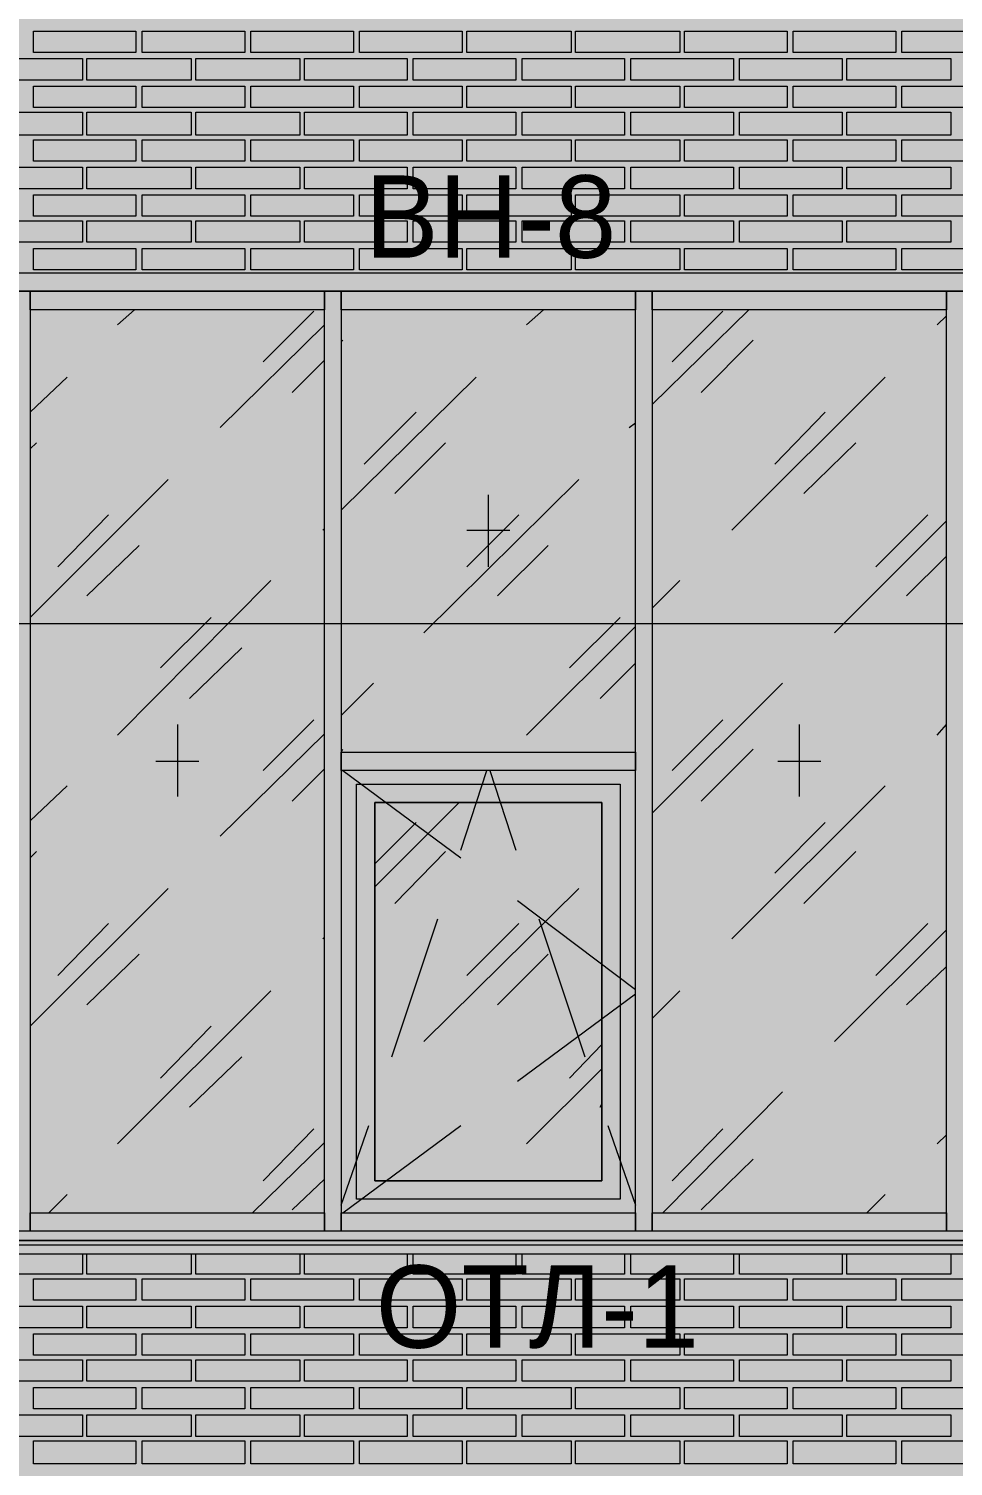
# Model space of a CAD drawing. Header units: millimetres. Extents: x -28928 to 100580, y -22867 to 36490.
# Drawn here: x 55806 to 58359, y 20492 to 24464 of the extents above; entities that cross this region are included whole.
import ezdxf

# ---------------------------------------------------------------- set-up
doc = ezdxf.new("R2010")
doc.units = ezdxf.units.MM
doc.layers.add('PDF _Геометрия', color=7, linetype='Continuous', true_color=0x8f8e8d)
doc.layers.add('PDF _Сплошная заливка', color=7, linetype='Continuous', true_color=0xffffff)
doc.layers.add('PDF _Текст', color=7, linetype='Continuous')

msp = doc.modelspace()

# ---------------------------------------------------------------- hatches: boundary and pattern name
at = {"layer": 'PDF _Сплошная заливка', "true_color": 0xdcd6cf, "transparency": 33554559}
msp.add_hatch(color=254, dxfattribs=at).paths.add_polyline_path([(64868.36313073177, 16343.3513880535), (64868.36313073177, 19592.5821572843), (66268.74774611638, 19592.5821572843), (66268.74774611638, 16343.3513880535), (82239.90159227041, 16343.3513880535), (82239.90159227041, 30089.12061882288), (52662.5938999624, 30089.12061882288), (52662.5938999624, 16343.3513880535), (62173.36313073173, 16343.3513880535), (62173.36313073173, 19592.5821572843), (64271.8246691933, 19592.5821572843), (64271.8246691933, 16343.3513880535)])

# ---------------------------------------------------------------- linework, layer by layer
at = {"layer": 'PDF _Геометрия', "lineweight": 9}
for points in [[(56102.20928457784, 24398.73600343821), (55962.59389996245, 24398.73600343821), (55818.74774611628, 24398.73600343821), (55818.74774611628, 24457.96677266898), (55962.59389996245, 24457.96677266898), (56102.20928457784, 24457.96677266898)], [(56402.59389996245, 24398.73600343821), (56258.74774611628, 24398.73600343821), (56119.13236150089, 24398.73600343821), (56119.13236150089, 24457.96677266898), (56258.74774611628, 24457.96677266898), (56402.59389996245, 24457.96677266898)], [(56702.97851534704, 24398.73600343821), (56559.13236150092, 24398.73600343821), (56419.51697688553, 24398.73600343821), (56419.51697688553, 24457.96677266898), (56559.13236150092, 24457.96677266898), (56702.97851534704, 24457.96677266898)], [(57003.3631307317, 24398.73600343821), (56859.51697688553, 24398.73600343821), (56719.90159227014, 24398.73600343821), (56719.90159227014, 24457.96677266898), (56859.51697688553, 24457.96677266898), (57003.3631307317, 24457.96677266898)], [(57303.74774611631, 24398.73600343821), (57159.90159227014, 24398.73600343821), (57016.05543842399, 24398.73600343821), (57016.05543842399, 24457.96677266898), (57159.90159227014, 24457.96677266898), (57303.74774611631, 24457.96677266898)], [(57604.1323615009, 24398.73600343821), (57460.28620765478, 24398.73600343821), (57316.4400538086, 24398.73600343821), (57316.4400538086, 24457.96677266898), (57460.28620765478, 24457.96677266898), (57604.1323615009, 24457.96677266898)], [(57900.28620765478, 24398.73600343821), (57760.67082303939, 24398.73600343821), (57616.82466919321, 24398.73600343821), (57616.82466919321, 24457.96677266898), (57760.67082303939, 24457.96677266898), (57900.28620765478, 24457.96677266898)], [(58200.67082303937, 24398.73600343821), (58061.05543842399, 24398.73600343821), (57917.20928457785, 24398.73600343821), (57917.20928457785, 24457.96677266898), (58061.05543842399, 24457.96677266898), (58200.67082303937, 24457.96677266898)], [(58501.05543842402, 24398.73600343821), (58361.44005380863, 24398.73600343821), (58217.59389996246, 24398.73600343821), (58217.59389996246, 24457.96677266898), (58361.44005380863, 24457.96677266898), (58501.05543842402, 24457.96677266898)], [(55954.13236150089, 24381.81292651513), (55954.13236150089, 24322.58215728436), (55670.67082303937, 24322.58215728436), (55670.67082303937, 24381.81292651513)], [(56254.51697688553, 24381.81292651513), (56254.51697688553, 24322.58215728436), (55966.8246691932, 24322.58215728436), (55966.8246691932, 24381.81292651513)], [(56554.90159227014, 24381.81292651513), (56554.90159227014, 24322.58215728436), (56267.20928457784, 24322.58215728436), (56267.20928457784, 24381.81292651513)], [(56851.05543842399, 24381.81292651513), (56851.05543842399, 24322.58215728436), (56567.59389996245, 24322.58215728436), (56567.59389996245, 24381.81292651513)], [(57151.4400538086, 24381.81292651513), (57151.4400538086, 24322.58215728436), (56867.97851534706, 24322.58215728436), (56867.97851534706, 24381.81292651513)], [(57451.82466919321, 24381.81292651513), (57451.82466919321, 24322.58215728436), (57168.3631307317, 24322.58215728436), (57168.3631307317, 24381.81292651513)], [(57752.20928457785, 24381.81292651513), (57752.20928457785, 24322.58215728436), (57468.74774611631, 24322.58215728436), (57468.74774611631, 24381.81292651513)], [(58052.59389996246, 24381.81292651513), (58052.59389996246, 24322.58215728436), (57769.1323615009, 24322.58215728436), (57769.1323615009, 24381.81292651513)], [(58352.97851534707, 24381.81292651513), (58352.97851534707, 24322.58215728436), (58065.28620765478, 24322.58215728436), (58065.28620765478, 24381.81292651513)], [(56102.20928457784, 24246.42831113052), (55962.59389996245, 24246.42831113052), (55818.74774611628, 24246.42831113052), (55818.74774611628, 24305.65908036129), (55962.59389996245, 24305.65908036129), (56102.20928457784, 24305.65908036129)], [(56402.59389996245, 24246.42831113052), (56258.74774611628, 24246.42831113052), (56119.13236150089, 24246.42831113052), (56119.13236150089, 24305.65908036129), (56258.74774611628, 24305.65908036129), (56402.59389996245, 24305.65908036129)], [(56702.97851534704, 24246.42831113052), (56559.13236150092, 24246.42831113052), (56419.51697688553, 24246.42831113052), (56419.51697688553, 24305.65908036129), (56559.13236150092, 24305.65908036129), (56702.97851534704, 24305.65908036129)], [(57003.3631307317, 24246.42831113052), (56859.51697688553, 24246.42831113052), (56719.90159227014, 24246.42831113052), (56719.90159227014, 24305.65908036129), (56859.51697688553, 24305.65908036129), (57003.3631307317, 24305.65908036129)], [(57303.74774611631, 24246.42831113052), (57159.90159227014, 24246.42831113052), (57016.05543842399, 24246.42831113052), (57016.05543842399, 24305.65908036129), (57159.90159227014, 24305.65908036129), (57303.74774611631, 24305.65908036129)], [(57604.1323615009, 24246.42831113052), (57460.28620765478, 24246.42831113052), (57316.4400538086, 24246.42831113052), (57316.4400538086, 24305.65908036129), (57460.28620765478, 24305.65908036129), (57604.1323615009, 24305.65908036129)], [(57900.28620765478, 24246.42831113052), (57760.67082303939, 24246.42831113052), (57616.82466919321, 24246.42831113052), (57616.82466919321, 24305.65908036129), (57760.67082303939, 24305.65908036129), (57900.28620765478, 24305.65908036129)], [(58200.67082303937, 24246.42831113052), (58061.05543842399, 24246.42831113052), (57917.20928457785, 24246.42831113052), (57917.20928457785, 24305.65908036129), (58061.05543842399, 24305.65908036129), (58200.67082303937, 24305.65908036129)], [(58501.05543842402, 24246.42831113052), (58361.44005380863, 24246.42831113052), (58217.59389996246, 24246.42831113052), (58217.59389996246, 24305.65908036129), (58361.44005380863, 24305.65908036129), (58501.05543842402, 24305.65908036129)], [(55954.13236150089, 24233.7360034382), (55954.13236150089, 24170.27446497666), (55670.67082303937, 24170.27446497666), (55670.67082303937, 24233.7360034382)], [(56254.51697688553, 24233.7360034382), (56254.51697688553, 24170.27446497666), (55966.8246691932, 24170.27446497666), (55966.8246691932, 24233.7360034382)], [(56554.90159227014, 24233.7360034382), (56554.90159227014, 24170.27446497666), (56267.20928457784, 24170.27446497666), (56267.20928457784, 24233.7360034382)], [(56851.05543842399, 24233.7360034382), (56851.05543842399, 24170.27446497666), (56567.59389996245, 24170.27446497666), (56567.59389996245, 24233.7360034382)], [(57151.4400538086, 24233.7360034382), (57151.4400538086, 24170.27446497666), (56867.97851534706, 24170.27446497666), (56867.97851534706, 24233.7360034382)], [(57451.82466919321, 24233.7360034382), (57451.82466919321, 24170.27446497666), (57168.3631307317, 24170.27446497666), (57168.3631307317, 24233.7360034382)], [(57752.20928457785, 24233.7360034382), (57752.20928457785, 24170.27446497666), (57468.74774611631, 24170.27446497666), (57468.74774611631, 24233.7360034382)], [(58052.59389996246, 24233.7360034382), (58052.59389996246, 24170.27446497666), (57769.1323615009, 24170.27446497666), (57769.1323615009, 24233.7360034382)], [(58352.97851534707, 24233.7360034382), (58352.97851534707, 24170.27446497666), (58065.28620765478, 24170.27446497666), (58065.28620765478, 24233.7360034382)], [(56102.20928457784, 24098.35138805358), (55962.59389996245, 24098.35138805358), (55818.74774611628, 24098.35138805358), (55818.74774611628, 24157.58215728436), (55962.59389996245, 24157.58215728436), (56102.20928457784, 24157.58215728436)], [(56402.59389996245, 24098.35138805358), (56258.74774611628, 24098.35138805358), (56119.13236150089, 24098.35138805358), (56119.13236150089, 24157.58215728436), (56258.74774611628, 24157.58215728436), (56402.59389996245, 24157.58215728436)], [(56702.97851534704, 24098.35138805358), (56559.13236150092, 24098.35138805358), (56419.51697688553, 24098.35138805358), (56419.51697688553, 24157.58215728436), (56559.13236150092, 24157.58215728436), (56702.97851534704, 24157.58215728436)], [(57003.3631307317, 24098.35138805358), (56859.51697688553, 24098.35138805358), (56719.90159227014, 24098.35138805358), (56719.90159227014, 24157.58215728436), (56859.51697688553, 24157.58215728436), (57003.3631307317, 24157.58215728436)], [(57303.74774611631, 24098.35138805358), (57159.90159227014, 24098.35138805358), (57016.05543842399, 24098.35138805358), (57016.05543842399, 24157.58215728436), (57159.90159227014, 24157.58215728436), (57303.74774611631, 24157.58215728436)], [(57604.1323615009, 24098.35138805358), (57460.28620765478, 24098.35138805358), (57316.4400538086, 24098.35138805358), (57316.4400538086, 24157.58215728436), (57460.28620765478, 24157.58215728436), (57604.1323615009, 24157.58215728436)], [(57900.28620765478, 24098.35138805358), (57760.67082303939, 24098.35138805358), (57616.82466919321, 24098.35138805358), (57616.82466919321, 24157.58215728436), (57760.67082303939, 24157.58215728436), (57900.28620765478, 24157.58215728436)], [(58200.67082303937, 24098.35138805358), (58061.05543842399, 24098.35138805358), (57917.20928457785, 24098.35138805358), (57917.20928457785, 24157.58215728436), (58061.05543842399, 24157.58215728436), (58200.67082303937, 24157.58215728436)], [(58501.05543842402, 24098.35138805358), (58361.44005380863, 24098.35138805358), (58217.59389996246, 24098.35138805358), (58217.59389996246, 24157.58215728436), (58361.44005380863, 24157.58215728436), (58501.05543842402, 24157.58215728436)], [(55954.13236150089, 24081.42831113051), (55954.13236150089, 24022.19754189974), (55670.67082303937, 24022.19754189974), (55670.67082303937, 24081.42831113051)], [(56254.51697688553, 24081.42831113051), (56254.51697688553, 24022.19754189974), (55966.8246691932, 24022.19754189974), (55966.8246691932, 24081.42831113051)], [(56554.90159227014, 24081.42831113051), (56554.90159227014, 24022.19754189974), (56267.20928457784, 24022.19754189974), (56267.20928457784, 24081.42831113051)], [(56851.05543842399, 24081.42831113051), (56851.05543842399, 24022.19754189974), (56567.59389996245, 24022.19754189974), (56567.59389996245, 24081.42831113051)], [(57151.4400538086, 24081.42831113051), (57151.4400538086, 24022.19754189974), (56867.97851534706, 24022.19754189974), (56867.97851534706, 24081.42831113051)], [(57451.82466919321, 24081.42831113051), (57451.82466919321, 24022.19754189974), (57168.3631307317, 24022.19754189974), (57168.3631307317, 24081.42831113051)], [(57752.20928457785, 24081.42831113051), (57752.20928457785, 24022.19754189974), (57468.74774611631, 24022.19754189974), (57468.74774611631, 24081.42831113051)], [(58052.59389996246, 24081.42831113051), (58052.59389996246, 24022.19754189974), (57769.1323615009, 24022.19754189974), (57769.1323615009, 24081.42831113051)], [(58352.97851534707, 24081.42831113051), (58352.97851534707, 24022.19754189974), (58065.28620765478, 24022.19754189974), (58065.28620765478, 24081.42831113051)], [(56102.20928457784, 23946.04369574589), (55962.59389996245, 23946.04369574589), (55818.74774611628, 23946.04369574589), (55818.74774611628, 24005.27446497666), (55962.59389996245, 24005.27446497666), (56102.20928457784, 24005.27446497666)], [(56402.59389996245, 23946.04369574589), (56258.74774611628, 23946.04369574589), (56119.13236150089, 23946.04369574589), (56119.13236150089, 24005.27446497666), (56258.74774611628, 24005.27446497666), (56402.59389996245, 24005.27446497666)], [(56702.97851534704, 23946.04369574589), (56559.13236150092, 23946.04369574589), (56419.51697688553, 23946.04369574589), (56419.51697688553, 24005.27446497666), (56559.13236150092, 24005.27446497666), (56702.97851534704, 24005.27446497666)], [(57003.3631307317, 23946.04369574589), (56859.51697688553, 23946.04369574589), (56719.90159227014, 23946.04369574589), (56719.90159227014, 24005.27446497666), (56859.51697688553, 24005.27446497666), (57003.3631307317, 24005.27446497666)], [(57303.74774611631, 23946.04369574589), (57159.90159227014, 23946.04369574589), (57016.05543842399, 23946.04369574589), (57016.05543842399, 24005.27446497666), (57159.90159227014, 24005.27446497666), (57303.74774611631, 24005.27446497666)], [(57604.1323615009, 23946.04369574589), (57460.28620765478, 23946.04369574589), (57316.4400538086, 23946.04369574589), (57316.4400538086, 24005.27446497666), (57460.28620765478, 24005.27446497666), (57604.1323615009, 24005.27446497666)], [(57900.28620765478, 23946.04369574589), (57760.67082303939, 23946.04369574589), (57616.82466919321, 23946.04369574589), (57616.82466919321, 24005.27446497666), (57760.67082303939, 24005.27446497666), (57900.28620765478, 24005.27446497666)], [(58200.67082303937, 23946.04369574589), (58061.05543842399, 23946.04369574589), (57917.20928457785, 23946.04369574589), (57917.20928457785, 24005.27446497666), (58061.05543842399, 24005.27446497666), (58200.67082303937, 24005.27446497666)], [(58501.05543842402, 23946.04369574589), (58361.44005380863, 23946.04369574589), (58217.59389996246, 23946.04369574589), (58217.59389996246, 24005.27446497666), (58361.44005380863, 24005.27446497666), (58501.05543842402, 24005.27446497666)], [(55954.13236150089, 23933.35138805358), (55954.13236150089, 23874.12061882282), (55670.67082303937, 23874.12061882282), (55670.67082303937, 23933.35138805358)], [(56254.51697688553, 23933.35138805358), (56254.51697688553, 23874.12061882282), (55966.8246691932, 23874.12061882282), (55966.8246691932, 23933.35138805358)], [(56554.90159227014, 23933.35138805358), (56554.90159227014, 23874.12061882282), (56267.20928457784, 23874.12061882282), (56267.20928457784, 23933.35138805358)], [(56851.05543842399, 23933.35138805358), (56851.05543842399, 23874.12061882282), (56567.59389996245, 23874.12061882282), (56567.59389996245, 23933.35138805358)], [(57151.4400538086, 23933.35138805358), (57151.4400538086, 23874.12061882282), (56867.97851534706, 23874.12061882282), (56867.97851534706, 23933.35138805358)], [(57451.82466919321, 23933.35138805358), (57451.82466919321, 23874.12061882282), (57168.3631307317, 23874.12061882282), (57168.3631307317, 23933.35138805358)], [(57752.20928457785, 23933.35138805358), (57752.20928457785, 23874.12061882282), (57468.74774611631, 23874.12061882282), (57468.74774611631, 23933.35138805358)], [(58052.59389996246, 23933.35138805358), (58052.59389996246, 23874.12061882282), (57769.1323615009, 23874.12061882282), (57769.1323615009, 23933.35138805358)], [(58352.97851534707, 23933.35138805358), (58352.97851534707, 23874.12061882282), (58065.28620765478, 23874.12061882282), (58065.28620765478, 23933.35138805358)], [(56102.20928457784, 23797.96677266898), (55962.59389996245, 23797.96677266898), (55818.74774611628, 23797.96677266898), (55818.74774611628, 23857.19754189974), (55962.59389996245, 23857.19754189974), (56102.20928457784, 23857.19754189974)], [(56402.59389996245, 23797.96677266898), (56258.74774611628, 23797.96677266898), (56119.13236150089, 23797.96677266898), (56119.13236150089, 23857.19754189974), (56258.74774611628, 23857.19754189974), (56402.59389996245, 23857.19754189974)], [(56702.97851534704, 23797.96677266898), (56559.13236150092, 23797.96677266898), (56419.51697688553, 23797.96677266898), (56419.51697688553, 23857.19754189974), (56559.13236150092, 23857.19754189974), (56702.97851534704, 23857.19754189974)], [(57003.3631307317, 23797.96677266898), (56859.51697688553, 23797.96677266898), (56719.90159227014, 23797.96677266898), (56719.90159227014, 23857.19754189974), (56859.51697688553, 23857.19754189974), (57003.3631307317, 23857.19754189974)], [(57303.74774611631, 23797.96677266898), (57159.90159227014, 23797.96677266898), (57016.05543842399, 23797.96677266898), (57016.05543842399, 23857.19754189974), (57159.90159227014, 23857.19754189974), (57303.74774611631, 23857.19754189974)], [(57604.1323615009, 23797.96677266898), (57460.28620765478, 23797.96677266898), (57316.4400538086, 23797.96677266898), (57316.4400538086, 23857.19754189974), (57460.28620765478, 23857.19754189974), (57604.1323615009, 23857.19754189974)], [(57900.28620765478, 23797.96677266898), (57760.67082303939, 23797.96677266898), (57616.82466919321, 23797.96677266898), (57616.82466919321, 23857.19754189974), (57760.67082303939, 23857.19754189974), (57900.28620765478, 23857.19754189974)], [(58200.67082303937, 23797.96677266898), (58061.05543842399, 23797.96677266898), (57917.20928457785, 23797.96677266898), (57917.20928457785, 23857.19754189974), (58061.05543842399, 23857.19754189974), (58200.67082303937, 23857.19754189974)], [(58501.05543842402, 23797.96677266898), (58361.44005380863, 23797.96677266898), (58217.59389996246, 23797.96677266898), (58217.59389996246, 23857.19754189974), (58361.44005380863, 23857.19754189974), (58501.05543842402, 23857.19754189974)], [(56102.20928457784, 20950.65908036124), (55962.59389996245, 20950.65908036124), (55818.74774611628, 20950.65908036124), (55818.74774611628, 21009.88984959201), (55962.59389996245, 21009.88984959201), (56102.20928457784, 21009.88984959201)], [(56402.59389996245, 20950.65908036124), (56258.74774611628, 20950.65908036124), (56119.13236150089, 20950.65908036124), (56119.13236150089, 21009.88984959201), (56258.74774611628, 21009.88984959201), (56402.59389996245, 21009.88984959201)], [(56702.97851534704, 20950.65908036124), (56559.13236150092, 20950.65908036124), (56419.51697688553, 20950.65908036124), (56419.51697688553, 21009.88984959201), (56559.13236150092, 21009.88984959201), (56702.97851534704, 21009.88984959201)], [(57003.3631307317, 20950.65908036124), (56859.51697688553, 20950.65908036124), (56719.90159227014, 20950.65908036124), (56719.90159227014, 21009.88984959201), (56859.51697688553, 21009.88984959201), (57003.3631307317, 21009.88984959201)], [(57303.74774611631, 20950.65908036124), (57159.90159227014, 20950.65908036124), (57016.05543842399, 20950.65908036124), (57016.05543842399, 21009.88984959201), (57159.90159227014, 21009.88984959201), (57303.74774611631, 21009.88984959201)], [(57604.1323615009, 20950.65908036124), (57460.28620765478, 20950.65908036124), (57316.4400538086, 20950.65908036124), (57316.4400538086, 21009.88984959201), (57460.28620765478, 21009.88984959201), (57604.1323615009, 21009.88984959201)], [(57900.28620765478, 20950.65908036124), (57760.67082303939, 20950.65908036124), (57616.82466919321, 20950.65908036124), (57616.82466919321, 21009.88984959201), (57760.67082303939, 21009.88984959201), (57900.28620765478, 21009.88984959201)], [(58200.67082303937, 20950.65908036124), (58061.05543842399, 20950.65908036124), (57917.20928457785, 20950.65908036124), (57917.20928457785, 21009.88984959201), (58061.05543842399, 21009.88984959201), (58200.67082303937, 21009.88984959201)], [(58501.05543842402, 20950.65908036124), (58361.44005380863, 20950.65908036124), (58217.59389996246, 20950.65908036124), (58217.59389996246, 21009.88984959201), (58361.44005380863, 21009.88984959201), (58501.05543842402, 21009.88984959201)], [(55954.13236150089, 20933.73600343817), (55954.13236150089, 20874.50523420739), (55670.67082303937, 20874.50523420739), (55670.67082303937, 20933.73600343817)], [(56254.51697688553, 20933.73600343817), (56254.51697688553, 20874.50523420739), (55966.8246691932, 20874.50523420739), (55966.8246691932, 20933.73600343817)], [(56554.90159227014, 20933.73600343817), (56554.90159227014, 20874.50523420739), (56267.20928457784, 20874.50523420739), (56267.20928457784, 20933.73600343817)], [(56851.05543842399, 20933.73600343817), (56851.05543842399, 20874.50523420739), (56567.59389996245, 20874.50523420739), (56567.59389996245, 20933.73600343817)], [(57151.4400538086, 20933.73600343817), (57151.4400538086, 20874.50523420739), (56867.97851534706, 20874.50523420739), (56867.97851534706, 20933.73600343817)], [(57451.82466919321, 20933.73600343817), (57451.82466919321, 20874.50523420739), (57168.3631307317, 20874.50523420739), (57168.3631307317, 20933.73600343817)], [(57752.20928457785, 20933.73600343817), (57752.20928457785, 20874.50523420739), (57468.74774611631, 20874.50523420739), (57468.74774611631, 20933.73600343817)], [(58052.59389996246, 20933.73600343817), (58052.59389996246, 20874.50523420739), (57769.1323615009, 20874.50523420739), (57769.1323615009, 20933.73600343817)], [(58352.97851534707, 20933.73600343817), (58352.97851534707, 20874.50523420739), (58065.28620765478, 20874.50523420739), (58065.28620765478, 20933.73600343817)], [(56102.20928457784, 20798.35138805354), (55962.59389996245, 20798.35138805354), (55818.74774611628, 20798.35138805354), (55818.74774611628, 20857.58215728432), (55962.59389996245, 20857.58215728432), (56102.20928457784, 20857.58215728432)], [(56402.59389996245, 20798.35138805354), (56258.74774611628, 20798.35138805354), (56119.13236150089, 20798.35138805354), (56119.13236150089, 20857.58215728432), (56258.74774611628, 20857.58215728432), (56402.59389996245, 20857.58215728432)], [(56702.97851534704, 20798.35138805354), (56559.13236150092, 20798.35138805354), (56419.51697688553, 20798.35138805354), (56419.51697688553, 20857.58215728432), (56559.13236150092, 20857.58215728432), (56702.97851534704, 20857.58215728432)], [(57003.3631307317, 20798.35138805354), (56859.51697688553, 20798.35138805354), (56719.90159227014, 20798.35138805354), (56719.90159227014, 20857.58215728432), (56859.51697688553, 20857.58215728432), (57003.3631307317, 20857.58215728432)], [(57303.74774611631, 20798.35138805354), (57159.90159227014, 20798.35138805354), (57016.05543842399, 20798.35138805354), (57016.05543842399, 20857.58215728432), (57159.90159227014, 20857.58215728432), (57303.74774611631, 20857.58215728432)], [(57604.1323615009, 20798.35138805354), (57460.28620765478, 20798.35138805354), (57316.4400538086, 20798.35138805354), (57316.4400538086, 20857.58215728432), (57460.28620765478, 20857.58215728432), (57604.1323615009, 20857.58215728432)], [(57900.28620765478, 20798.35138805354), (57760.67082303939, 20798.35138805354), (57616.82466919321, 20798.35138805354), (57616.82466919321, 20857.58215728432), (57760.67082303939, 20857.58215728432), (57900.28620765478, 20857.58215728432)], [(58200.67082303937, 20798.35138805354), (58061.05543842399, 20798.35138805354), (57917.20928457785, 20798.35138805354), (57917.20928457785, 20857.58215728432), (58061.05543842399, 20857.58215728432), (58200.67082303937, 20857.58215728432)], [(58501.05543842402, 20798.35138805354), (58361.44005380863, 20798.35138805354), (58217.59389996246, 20798.35138805354), (58217.59389996246, 20857.58215728432), (58361.44005380863, 20857.58215728432), (58501.05543842402, 20857.58215728432)], [(55954.13236150089, 20785.65908036124), (55954.13236150089, 20726.42831113048), (55670.67082303937, 20726.42831113048), (55670.67082303937, 20785.65908036124)], [(56254.51697688553, 20785.65908036124), (56254.51697688553, 20726.42831113048), (55966.8246691932, 20726.42831113048), (55966.8246691932, 20785.65908036124)], [(56554.90159227014, 20785.65908036124), (56554.90159227014, 20726.42831113048), (56267.20928457784, 20726.42831113048), (56267.20928457784, 20785.65908036124)], [(56851.05543842399, 20785.65908036124), (56851.05543842399, 20726.42831113048), (56567.59389996245, 20726.42831113048), (56567.59389996245, 20785.65908036124)], [(57151.4400538086, 20785.65908036124), (57151.4400538086, 20726.42831113048), (56867.97851534706, 20726.42831113048), (56867.97851534706, 20785.65908036124)], [(57451.82466919321, 20785.65908036124), (57451.82466919321, 20726.42831113048), (57168.3631307317, 20726.42831113048), (57168.3631307317, 20785.65908036124)], [(57752.20928457785, 20785.65908036124), (57752.20928457785, 20726.42831113048), (57468.74774611631, 20726.42831113048), (57468.74774611631, 20785.65908036124)], [(58052.59389996246, 20785.65908036124), (58052.59389996246, 20726.42831113048), (57769.1323615009, 20726.42831113048), (57769.1323615009, 20785.65908036124)], [(58352.97851534707, 20785.65908036124), (58352.97851534707, 20726.42831113048), (58065.28620765478, 20726.42831113048), (58065.28620765478, 20785.65908036124)], [(56102.20928457784, 20650.27446497664), (55962.59389996245, 20650.27446497664), (55818.74774611628, 20650.27446497664), (55818.74774611628, 20709.50523420739), (55962.59389996245, 20709.50523420739), (56102.20928457784, 20709.50523420739)], [(56402.59389996245, 20650.27446497664), (56258.74774611628, 20650.27446497664), (56119.13236150089, 20650.27446497664), (56119.13236150089, 20709.50523420739), (56258.74774611628, 20709.50523420739), (56402.59389996245, 20709.50523420739)], [(56702.97851534704, 20650.27446497664), (56559.13236150092, 20650.27446497664), (56419.51697688553, 20650.27446497664), (56419.51697688553, 20709.50523420739), (56559.13236150092, 20709.50523420739), (56702.97851534704, 20709.50523420739)], [(57003.3631307317, 20650.27446497664), (56859.51697688553, 20650.27446497664), (56719.90159227014, 20650.27446497664), (56719.90159227014, 20709.50523420739), (56859.51697688553, 20709.50523420739), (57003.3631307317, 20709.50523420739)], [(57303.74774611631, 20650.27446497664), (57159.90159227014, 20650.27446497664), (57016.05543842399, 20650.27446497664), (57016.05543842399, 20709.50523420739), (57159.90159227014, 20709.50523420739), (57303.74774611631, 20709.50523420739)], [(57604.1323615009, 20650.27446497664), (57460.28620765478, 20650.27446497664), (57316.4400538086, 20650.27446497664), (57316.4400538086, 20709.50523420739), (57460.28620765478, 20709.50523420739), (57604.1323615009, 20709.50523420739)], [(57900.28620765478, 20650.27446497664), (57760.67082303939, 20650.27446497664), (57616.82466919321, 20650.27446497664), (57616.82466919321, 20709.50523420739), (57760.67082303939, 20709.50523420739), (57900.28620765478, 20709.50523420739)], [(58200.67082303937, 20650.27446497664), (58061.05543842399, 20650.27446497664), (57917.20928457785, 20650.27446497664), (57917.20928457785, 20709.50523420739), (58061.05543842399, 20709.50523420739), (58200.67082303937, 20709.50523420739)], [(58501.05543842402, 20650.27446497664), (58361.44005380863, 20650.27446497664), (58217.59389996246, 20650.27446497664), (58217.59389996246, 20709.50523420739), (58361.44005380863, 20709.50523420739), (58501.05543842402, 20709.50523420739)], [(55954.13236150089, 20633.35138805354), (55954.13236150089, 20574.12061882278), (55670.67082303937, 20574.12061882278), (55670.67082303937, 20633.35138805354)], [(56254.51697688553, 20633.35138805354), (56254.51697688553, 20574.12061882278), (55966.8246691932, 20574.12061882278), (55966.8246691932, 20633.35138805354)], [(56554.90159227014, 20633.35138805354), (56554.90159227014, 20574.12061882278), (56267.20928457784, 20574.12061882278), (56267.20928457784, 20633.35138805354)], [(56851.05543842399, 20633.35138805354), (56851.05543842399, 20574.12061882278), (56567.59389996245, 20574.12061882278), (56567.59389996245, 20633.35138805354)], [(57151.4400538086, 20633.35138805354), (57151.4400538086, 20574.12061882278), (56867.97851534706, 20574.12061882278), (56867.97851534706, 20633.35138805354)], [(57451.82466919321, 20633.35138805354), (57451.82466919321, 20574.12061882278), (57168.3631307317, 20574.12061882278), (57168.3631307317, 20633.35138805354)], [(57752.20928457785, 20633.35138805354), (57752.20928457785, 20574.12061882278), (57468.74774611631, 20574.12061882278), (57468.74774611631, 20633.35138805354)], [(58052.59389996246, 20633.35138805354), (58052.59389996246, 20574.12061882278), (57769.1323615009, 20574.12061882278), (57769.1323615009, 20633.35138805354)], [(58352.97851534707, 20633.35138805354), (58352.97851534707, 20574.12061882278), (58065.28620765478, 20574.12061882278), (58065.28620765478, 20633.35138805354)], [(56102.20928457784, 20497.96677266894), (55962.59389996245, 20497.96677266894), (55818.74774611628, 20497.96677266894), (55818.74774611628, 20561.42831113048), (55962.59389996245, 20561.42831113048), (56102.20928457784, 20561.42831113048)], [(56402.59389996245, 20497.96677266894), (56258.74774611628, 20497.96677266894), (56119.13236150089, 20497.96677266894), (56119.13236150089, 20561.42831113048), (56258.74774611628, 20561.42831113048), (56402.59389996245, 20561.42831113048)], [(56702.97851534704, 20497.96677266894), (56559.13236150092, 20497.96677266894), (56419.51697688553, 20497.96677266894), (56419.51697688553, 20561.42831113048), (56559.13236150092, 20561.42831113048), (56702.97851534704, 20561.42831113048)], [(57003.3631307317, 20497.96677266894), (56859.51697688553, 20497.96677266894), (56719.90159227014, 20497.96677266894), (56719.90159227014, 20561.42831113048), (56859.51697688553, 20561.42831113048), (57003.3631307317, 20561.42831113048)], [(57303.74774611631, 20497.96677266894), (57159.90159227014, 20497.96677266894), (57016.05543842399, 20497.96677266894), (57016.05543842399, 20561.42831113048), (57159.90159227014, 20561.42831113048), (57303.74774611631, 20561.42831113048)], [(57604.1323615009, 20497.96677266894), (57460.28620765478, 20497.96677266894), (57316.4400538086, 20497.96677266894), (57316.4400538086, 20561.42831113048), (57460.28620765478, 20561.42831113048), (57604.1323615009, 20561.42831113048)], [(57900.28620765478, 20497.96677266894), (57760.67082303939, 20497.96677266894), (57616.82466919321, 20497.96677266894), (57616.82466919321, 20561.42831113048), (57760.67082303939, 20561.42831113048), (57900.28620765478, 20561.42831113048)], [(58200.67082303937, 20497.96677266894), (58061.05543842399, 20497.96677266894), (57917.20928457785, 20497.96677266894), (57917.20928457785, 20561.42831113048), (58061.05543842399, 20561.42831113048), (58200.67082303937, 20561.42831113048)], [(58501.05543842402, 20497.96677266894), (58361.44005380863, 20497.96677266894), (58217.59389996246, 20497.96677266894), (58217.59389996246, 20561.42831113048), (58361.44005380863, 20561.42831113048), (58501.05543842402, 20561.42831113048)]]:
    msp.add_lwpolyline(points, close=True, dxfattribs=at)
at = {"layer": 'PDF _Геометрия', "color": 7, "lineweight": 9}
for points in [[(53229.5169768855, 21102.96677266893), (53229.5169768855, 21166.42831113047), (53229.5169768855, 22439.88984959204), (53229.5169768855, 23738.7360034382), (53276.05543842394, 23738.7360034382), (53276.05543842394, 22439.88984959204), (53276.05543842394, 21141.04369574586), (53229.5169768855, 21141.04369574586), (53229.5169768855, 22439.88984959204), (53229.5169768855, 23713.35138805359), (53229.5169768855, 23789.50523420743), (53178.74774611626, 23789.50523420743), (53178.74774611626, 23713.35138805359), (53178.74774611626, 22439.88984959204), (53178.74774611626, 21166.42831113047), (53178.74774611626, 21090.27446497663), (53178.74774611626, 23789.50523420743), (55674.90159227012, 23789.50523420743), (56174.1323615009, 23789.50523420743), (60971.82466919326, 23789.50523420743)], [(56051.4400538086, 23645.65908036128), (56097.97851534706, 23687.96677266897)], [(56453.36313073167, 23544.12061882282), (56592.97851534706, 23683.7360034382)], [(57181.05543842401, 23645.65908036128), (57227.59389996245, 23687.96677266897)], [(57527.97851534706, 23425.65908036127), (57794.51697688553, 23687.96677266897)], [(57582.97851534707, 23544.12061882282), (57722.59389996246, 23683.7360034382)], [(56334.90159227012, 23362.19754189973), (56622.59389996246, 23645.65908036128)], [(58314.90159227015, 23645.65908036128), (58340.28620765476, 23671.0436957459)], [(56669.1323615009, 23599.12061882281), (56673.36313073168, 23603.35138805358)], [(57663.3631307317, 23459.50523420743), (57807.20928457784, 23603.35138805358)], [(56533.74774611631, 23459.50523420743), (56622.59389996246, 23548.35138805358)], [(55810.28620765476, 23404.50523420743), (55911.82466919321, 23501.81292651511)], [(56669.1323615009, 23133.73600343819), (57041.44005380862, 23501.81292651511)], [(57747.97851534707, 23078.73600343819), (58171.05543842401, 23501.81292651511)], [(56732.59389996245, 23260.65908036127), (56876.44005380862, 23404.50523420743)], [(57866.44005380862, 23260.65908036127), (58006.05543842401, 23404.50523420743)], [(57464.51697688553, 23362.19754189973), (57481.4400538086, 23374.88984959203)], [(55810.28620765476, 23302.96677266897), (55827.20928457781, 23319.88984959204)], [(56817.20928457782, 23180.27446497666), (56956.8246691932, 23319.88984959204)], [(57946.82466919321, 23180.27446497666), (58090.67082303939, 23319.88984959204)], [(55810.28620765476, 22837.58215728435), (56191.05543842399, 23218.35138805358)], [(56897.59389996245, 22795.27446497666), (57324.90159227014, 23218.35138805358)], [(57075.28620765476, 23176.04369574589), (57075.28620765476, 22977.19754189973)], [(55886.4400538086, 22977.19754189973), (56026.05543842399, 23121.04369574588)], [(56618.36313073168, 23078.73600343819), (56622.59389996246, 23082.96677266895)], [(57016.05543842399, 22977.19754189973), (57159.90159227014, 23121.04369574588)], [(58031.44005380863, 22795.27446497666), (58340.28620765476, 23104.12061882281)], [(58145.6708230394, 22977.19754189973), (58289.51697688553, 23121.04369574588)], [(57016.05543842399, 23078.73600343819), (57134.51697688551, 23078.73600343819)], [(55966.8246691932, 22896.81292651512), (56110.67082303937, 23036.42831113051)], [(57100.67082303937, 22896.81292651512), (57240.28620765476, 23036.42831113051)], [(58230.28620765478, 22896.81292651512), (58340.28620765476, 23006.81292651511)], [(56051.4400538086, 22511.8129265151), (56474.51697688551, 22939.12061882281)], [(57527.97851534706, 22862.96677266896), (57604.1323615009, 22939.12061882281)], [(53212.5938999624, 22820.65908036127), (61086.05543842404, 22820.65908036127)], [(56169.90159227012, 22697.96677266895), (56309.51697688551, 22837.58215728435)], [(57181.05543842401, 22511.8129265151), (57481.4400538086, 22812.19754189973)], [(57299.51697688551, 22697.96677266895), (57439.1323615009, 22837.58215728435)], [(56250.28620765475, 22613.35138805356), (56394.13236150092, 22752.96677266895)], [(57384.13236150093, 22613.35138805356), (57481.4400538086, 22710.65908036127)], [(56669.1323615009, 22566.81292651512), (56757.97851534706, 22655.65908036127)], [(57527.97851534706, 22296.04369574587), (57887.59389996246, 22655.65908036127)], [(56216.4400538086, 22541.4283111305), (56216.4400538086, 22342.58215728434)], [(56453.36313073167, 22414.50523420742), (56592.97851534706, 22554.12061882281)], [(57582.97851534707, 22414.50523420742), (57722.59389996246, 22554.12061882281)], [(57934.13236150092, 22541.4283111305), (57934.13236150092, 22342.58215728434)], [(58314.90159227015, 22511.8129265151), (58340.28620765476, 22541.4283111305)], [(56334.90159227012, 22232.58215728433), (56622.59389996246, 22516.04369574588)], [(56669.1323615009, 22465.27446497665), (56673.36313073168, 22473.73600343818)], [(57663.3631307317, 22329.88984959203), (57807.20928457784, 22473.73600343818)], [(56157.20928457781, 22439.88984959204), (56275.67082303937, 22439.88984959204)], [(56533.74774611631, 22329.88984959203), (56622.59389996246, 22418.73600343818)], [(56673.36313073168, 22414.50523420742), (56999.13236150092, 22173.35138805357)], [(56999.13236150092, 22194.50523420741), (57071.05543842398, 22414.50523420742)], [(57079.51697688554, 22414.50523420742), (57151.4400538086, 22194.50523420741)], [(57874.90159227015, 22439.88984959204), (57993.36313073171, 22439.88984959204)], [(55810.28620765476, 22274.88984959203), (55911.82466919321, 22372.19754189971)], [(57747.97851534707, 21949.12061882279), (58171.05543842401, 22372.19754189971)], [(56762.20928457784, 22092.96677266895), (56994.90159227014, 22325.65908036127)], [(56762.20928457784, 22156.42831113049), (56876.44005380862, 22270.65908036125)], [(57866.44005380862, 22131.04369574587), (58006.05543842401, 22270.65908036125)], [(55810.28620765476, 22173.35138805357), (55827.20928457781, 22190.27446497664)], [(56817.20928457782, 22046.42831113049), (56956.8246691932, 22190.27446497664)], [(57946.82466919321, 22046.42831113049), (58090.67082303939, 22190.27446497664)], [(55810.28620765476, 21707.96677266895), (56191.05543842399, 22088.73600343818)], [(56897.59389996245, 21665.65908036126), (57324.90159227014, 22088.73600343818)], [(57155.67082303939, 22054.88984959202), (57481.4400538086, 21809.50523420741)], [(55886.4400538086, 21847.58215728433), (56026.05543842399, 21991.42831113048)], [(56808.74774611629, 21623.35138805356), (56935.67082303937, 22004.12061882279)], [(57016.05543842399, 21847.58215728433), (57159.90159227014, 21991.42831113048)], [(57214.90159227015, 22004.12061882279), (57341.82466919323, 21623.35138805356)], [(58031.44005380863, 21665.65908036126), (58340.28620765476, 21974.50523420741)], [(58145.6708230394, 21847.58215728433), (58289.51697688553, 21991.42831113048)], [(56618.36313073168, 21949.12061882279), (56622.59389996246, 21953.35138805356)], [(55966.8246691932, 21767.19754189972), (56110.67082303937, 21906.81292651511)], [(57100.67082303937, 21767.19754189972), (57240.28620765476, 21906.81292651511)], [(58230.28620765478, 21767.19754189972), (58340.28620765476, 21872.96677266895)], [(56051.4400538086, 21382.19754189971), (56474.51697688551, 21805.27446497664)], [(57155.67082303939, 21555.65908036125), (57481.4400538086, 21796.8129265151)], [(57527.97851534706, 21729.1206188228), (57604.1323615009, 21805.27446497664)], [(56169.90159227012, 21564.1206188228), (56309.51697688551, 21707.96677266895)], [(57299.51697688551, 21564.1206188228), (57388.36313073167, 21657.19754189971)], [(56250.28620765475, 21483.73600343817), (56394.13236150092, 21623.35138805356)], [(57181.05543842401, 21382.19754189971), (57388.36313073167, 21589.50523420741)], [(57557.59389996246, 21191.81292651509), (57887.59389996246, 21526.04369574587)], [(57384.13236150093, 21483.73600343817), (57388.36313073167, 21492.19754189971)], [(56453.36313073167, 21280.65908036125), (56592.97851534706, 21424.50523420741)], [(56669.1323615009, 21212.96677266894), (56745.28620765476, 21432.96677266893)], [(56673.36313073168, 21191.81292651509), (56999.13236150092, 21432.96677266893)], [(57405.28620765476, 21432.96677266893), (57481.4400538086, 21212.96677266894)], [(57582.97851534707, 21280.65908036125), (57722.59389996246, 21424.50523420741)], [(56423.74774611628, 21191.81292651509), (56622.59389996246, 21386.42831113049)], [(58314.90159227015, 21382.19754189971), (58340.28620765476, 21407.58215728432)], [(57663.3631307317, 21200.27446497664), (57807.20928457784, 21339.88984959202)], [(56533.74774611631, 21200.27446497664), (56622.59389996246, 21284.88984959203)], [(55861.05543842399, 21191.81292651509), (55911.82466919321, 21242.58215728432)], [(58120.28620765479, 21191.81292651509), (58171.05543842401, 21242.58215728432)], [(60921.05543842404, 21141.04369574586), (53229.5169768855, 21141.04369574586)], [(60971.82466919326, 21107.19754189971), (60971.82466919326, 21102.96677266893), (53178.74774611626, 21102.96677266893), (53178.74774611626, 21107.19754189971)], [(60971.82466919326, 21102.96677266893), (60971.82466919326, 21077.58215728432), (53178.74774611626, 21077.58215728432), (53178.74774611626, 21102.96677266893)], [(60921.05543842404, 21115.65908036124), (53229.5169768855, 21115.65908036124), (60921.05543842404, 21115.65908036124)], [(60921.05543842404, 21115.65908036124), (53229.5169768855, 21115.65908036124)]]:
    msp.add_lwpolyline(points, dxfattribs=at)
for points in [[(53229.5169768855, 23789.50523420743), (53250.67082303933, 23789.50523420743), (54067.20928457781, 23789.50523420743), (54926.05543842395, 23789.50523420743), (55784.90159227014, 23789.50523420743), (56643.74774611629, 23789.50523420743), (57506.82466919323, 23789.50523420743), (58365.67082303937, 23789.50523420743), (59224.51697688557, 23789.50523420743), (60083.36313073171, 23789.50523420743), (60899.90159227019, 23789.50523420743), (60921.05543842404, 23789.50523420743), (60921.05543842404, 23738.7360034382), (60899.90159227019, 23738.7360034382), (60083.36313073171, 23738.7360034382), (59224.51697688557, 23738.7360034382), (58365.67082303937, 23738.7360034382), (57506.82466919323, 23738.7360034382), (56643.74774611629, 23738.7360034382), (55784.90159227014, 23738.7360034382), (54926.05543842395, 23738.7360034382), (54067.20928457781, 23738.7360034382), (53250.67082303933, 23738.7360034382), (53229.5169768855, 23738.7360034382)], [(55759.51697688553, 22439.88984959204), (55759.51697688553, 23738.7360034382), (55810.28620765476, 23738.7360034382), (55810.28620765476, 22439.88984959204), (55810.28620765476, 21141.04369574586), (55759.51697688553, 21141.04369574586)], [(56622.59389996246, 23687.96677266897), (55810.28620765476, 23687.96677266897), (55810.28620765476, 23738.7360034382), (56622.59389996246, 23738.7360034382)], [(56622.59389996246, 22439.88984959204), (56622.59389996246, 23738.7360034382), (56669.1323615009, 23738.7360034382), (56669.1323615009, 22439.88984959204), (56669.1323615009, 21141.04369574586), (56622.59389996246, 21141.04369574586)], [(57481.4400538086, 23687.96677266897), (56669.1323615009, 23687.96677266897), (56669.1323615009, 23738.7360034382), (57481.4400538086, 23738.7360034382)], [(57481.4400538086, 22439.88984959204), (57481.4400538086, 23738.7360034382), (57527.97851534706, 23738.7360034382), (57527.97851534706, 22439.88984959204), (57527.97851534706, 21141.04369574586), (57481.4400538086, 21141.04369574586)], [(58340.28620765476, 23687.96677266897), (57527.97851534706, 23687.96677266897), (57527.97851534706, 23738.7360034382), (58340.28620765476, 23738.7360034382)], [(58340.28620765476, 22439.88984959204), (58340.28620765476, 23738.7360034382), (58391.05543842399, 23738.7360034382), (58391.05543842399, 22439.88984959204), (58391.05543842399, 21141.04369574586), (58340.28620765476, 21141.04369574586)], [(57481.4400538086, 22414.50523420742), (56669.1323615009, 22414.50523420742), (56669.1323615009, 22465.27446497665), (57481.4400538086, 22465.27446497665)], [(56711.44005380862, 22376.4283111305), (57439.1323615009, 22376.4283111305), (57439.1323615009, 21229.88984959201), (56711.44005380862, 21229.88984959201)], [(57439.1323615009, 22376.4283111305), (57439.1323615009, 21229.88984959201), (56711.44005380862, 21229.88984959201), (56711.44005380862, 22376.4283111305)], [(57388.36313073167, 22325.65908036127), (56762.20928457784, 22325.65908036127), (56762.20928457784, 21280.65908036125), (57388.36313073167, 21280.65908036125)], [(56762.20928457784, 21280.65908036125), (56762.20928457784, 22325.65908036127), (57388.36313073167, 22325.65908036127), (57388.36313073167, 21280.65908036125)], [(56622.59389996246, 21141.04369574586), (55810.28620765476, 21141.04369574586), (55810.28620765476, 21191.81292651509), (56622.59389996246, 21191.81292651509)], [(57481.4400538086, 21141.04369574586), (56669.1323615009, 21141.04369574586), (56669.1323615009, 21191.81292651509), (57481.4400538086, 21191.81292651509)], [(58340.28620765476, 21141.04369574586), (57527.97851534706, 21141.04369574586), (57527.97851534706, 21191.81292651509), (58340.28620765476, 21191.81292651509)]]:
    msp.add_lwpolyline(points, close=True, dxfattribs=at)
at = {"layer": 'PDF _Геометрия', "lineweight": 9}
for points in [[(55954.13236150089, 21077.58215728432), (55954.13236150089, 21022.58215728432), (55670.67082303937, 21022.58215728432), (55670.67082303937, 21077.58215728432)], [(56254.51697688553, 21077.58215728432), (56254.51697688553, 21022.58215728432), (55966.8246691932, 21022.58215728432), (55966.8246691932, 21077.58215728432)], [(56554.90159227014, 21077.58215728432), (56554.90159227014, 21022.58215728432), (56267.20928457784, 21022.58215728432), (56267.20928457784, 21077.58215728432)], [(56851.05543842399, 21077.58215728432), (56851.05543842399, 21022.58215728432), (56567.59389996245, 21022.58215728432), (56567.59389996245, 21077.58215728432)], [(57151.4400538086, 21077.58215728432), (57151.4400538086, 21022.58215728432), (56867.97851534706, 21022.58215728432), (56867.97851534706, 21077.58215728432)], [(57451.82466919321, 21077.58215728432), (57451.82466919321, 21022.58215728432), (57168.3631307317, 21022.58215728432), (57168.3631307317, 21077.58215728432)], [(57752.20928457785, 21077.58215728432), (57752.20928457785, 21022.58215728432), (57468.74774611631, 21022.58215728432), (57468.74774611631, 21077.58215728432)], [(58052.59389996246, 21077.58215728432), (58052.59389996246, 21022.58215728432), (57769.1323615009, 21022.58215728432), (57769.1323615009, 21077.58215728432)], [(58352.97851534707, 21077.58215728432), (58352.97851534707, 21022.58215728432), (58065.28620765478, 21022.58215728432), (58065.28620765478, 21077.58215728432)]]:
    msp.add_lwpolyline(points, dxfattribs=at)
at = {"layer": 'PDF _Сплошная заливка', "lineweight": 9, "transparency": 33554559}
for points in [[(55810.28620765476, 23687.96677266897), (55810.28620765476, 21191.81292651509), (56622.56090842398, 23687.96677266897), (56622.56090842398, 21191.81292651509)], [(56669.1323615009, 23687.96677266897), (56669.1323615009, 22465.27446497665), (57481.40706227017, 23687.96677266897), (57481.40706227017, 22465.27446497665)], [(57527.97851534706, 23687.96677266897), (57527.97851534706, 21191.81292651509), (58340.25321611633, 23687.96677266897), (58340.25321611633, 21191.81292651509)], [(56762.20928457784, 22325.65908036127), (56762.20928457784, 21280.65908036125), (57388.33013919323, 22325.65908036127), (57388.33013919323, 21280.65908036125)]]:
    msp.add_solid(points, dxfattribs=at)

# ---------------------------------------------------------------- texts
at = {"layer": 'PDF _Текст', "char_height": 227.7084847294893, "attachment_point": 4, "style": ''}
for s, insert in [('ВН-8', (56734.92460219303, 23943.62423047594)), ('ОТЛ-1', (56764.31000984277, 20931.3832449372))]:
    msp.add_mtext(s, dxfattribs=dict(at, insert=insert))

doc.saveas('drawing.dxf')
